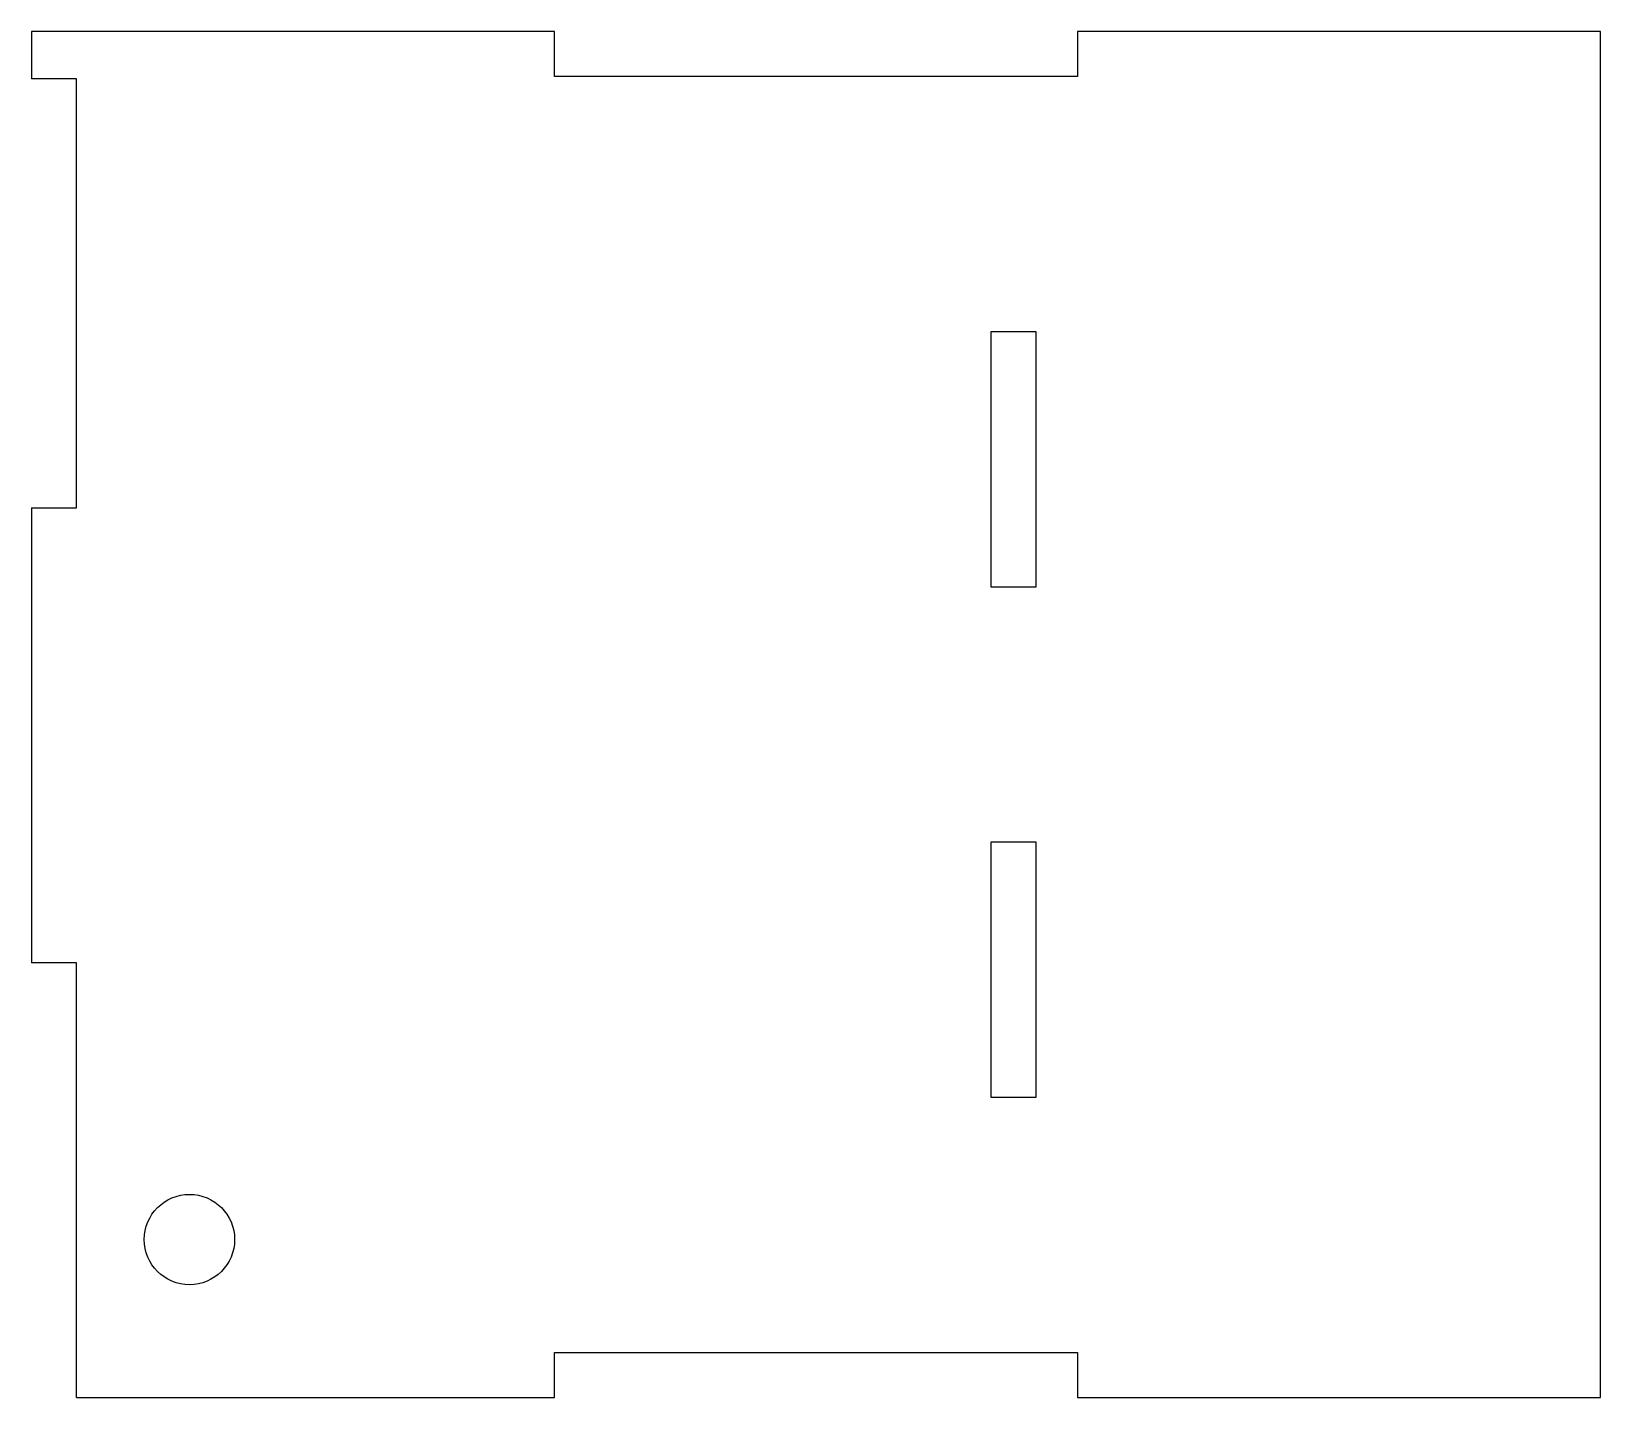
# Model space of a CAD drawing. Header units: millimetres. Extents: x 0 to 139, y -4 to 117.
import ezdxf

# ---------------------------------------------------------------- set-up
doc = ezdxf.new("R2010")
doc.units = ezdxf.units.MM

msp = doc.modelspace()

# ---------------------------------------------------------------- linework, layer by layer
at = {"color": 7, "linetype": 'Continuous', "lineweight": 25}
for p, q in [((0, 117), (0, 112.8)), ((46.33, 117), (0, 117)), ((46.33, 113), (46.33, 117)), ((139, 117), (92.67, 117)), ((92.67, 117), (92.67, 113)), ((139, -4), (139, 117)), ((4, 112.8), (0, 112.8)), ((4, 74.8), (4, 112.8)), ((92.67, 113), (46.33, 113)), ((89, 90.4), (85, 90.4)), ((85, 90.4), (85, 67.8)), ((89, 67.8), (89, 90.4)), ((0, 74.8), (4, 74.8)), ((0, 74.8), (0, 34.5)), ((85, 67.8), (89, 67.8)), ((85, 45.2), (85, 22.6)), ((89, 45.2), (85, 45.2)), ((89, 22.6), (89, 45.2)), ((4, 34.5), (0, 34.5)), ((4, -4), (4, 34.5)), ((85, 22.6), (89, 22.6)), ((46.33, -4), (46.33, 0)), ((46.33, 0), (92.67, 0)), ((92.67, 0), (92.67, -4)), ((4, -4), (46.33, -4)), ((92.67, -4), (139, -4))]:
    msp.add_line(p, q, dxfattribs=at)
msp.add_circle((14, 10), 4, dxfattribs=at)

doc.saveas('drawing.dxf')
